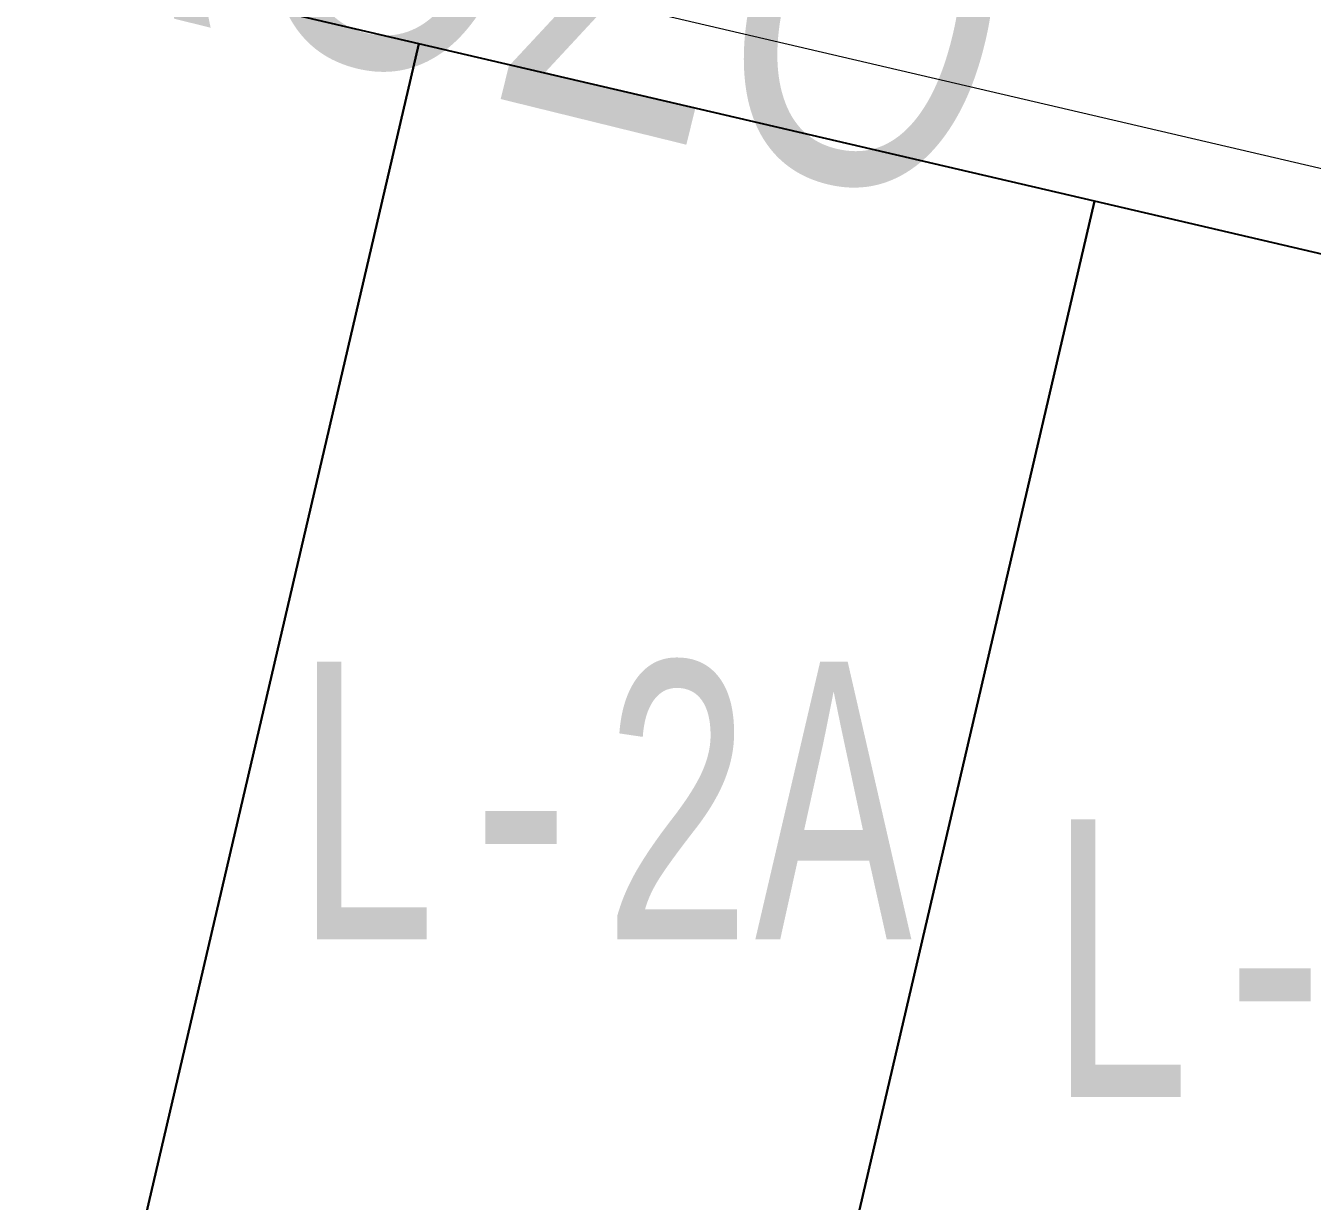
# Model space of a CAD drawing. Header units: millimetres. Extents: x 474016 to 477875, y 2288607 to 2292200.
# Drawn here: x 474186.6 to 474209.78, y 2289235.01 to 2289256.18 of the extents above; entities that cross this region are included whole.
import ezdxf
from ezdxf.enums import TextEntityAlignment as Align

# ---------------------------------------------------------------- set-up
doc = ezdxf.new("R2010")
doc.units = ezdxf.units.MM
doc.header["$LTSCALE"] = 50
for name, color, linetype, lineweight in [('BANQUETA', 251, 'Continuous', 5), ('LOTES', 6, 'Continuous', 15), ('vialidad', 5, 'Continuous', 13)]:
    doc.layers.add(name, color=color, linetype=linetype, lineweight=lineweight)
doc.layers.add('CVL_LOTIF', color=1, linetype='Continuous')
doc.layers.add('MZ Y LT', color=7, linetype='Continuous', lineweight=13, true_color=0x0d2bf2)
doc.styles.add('MONOTXT4', font='MONOTXT4.shx', dxfattribs={"width": 0.55})
doc.styles.get("Standard").update_dxf_attribs({"font": 'arial.ttf'})

msp = doc.modelspace()

# ---------------------------------------------------------------- linework, layer by layer
at = {"layer": 'BANQUETA'}
msp.add_lwpolyline([(474108.951, 2289222.72), (474230.689, 2289194.35, 0.414214), (474233.091, 2289195.844), (474244.212, 2289243.565, 0.414214), (474242.718, 2289245.966), (474120.98, 2289274.337)], format="xyb", dxfattribs=at)
at = {"layer": 'CVL_LOTIF'}
for points in [[(474193.682, 2289255.854), (474169.335, 2289261.528), (474163.661, 2289237.18), (474175.835, 2289234.343), (474188.008, 2289231.506)], [(474205.856, 2289253.017), (474193.682, 2289255.854), (474188.008, 2289231.506), (474200.182, 2289228.669)], [(474218.03, 2289250.18), (474205.856, 2289253.017), (474200.182, 2289228.669), (474212.356, 2289225.832)]]:
    msp.add_lwpolyline(points, close=True, dxfattribs=at)
at = {"layer": 'LOTES'}
for p, q in [((474188.008, 2289231.506), (474193.682, 2289255.854)), ((474200.182, 2289228.669), (474205.856, 2289253.017))]:
    msp.add_line(p, q, dxfattribs=at)

# ---------------------------------------------------------------- texts
at = {"layer": 'MZ Y LT', "lineweight": 13, "style": 'MONOTXT4', "width": 0.65}
for s, p in [('L-2A', (474196.932, 2289242.262)), ('L-2', (474209.106, 2289239.425))]:
    msp.add_text(s, height=5, dxfattribs=at).set_placement(p, align=Align.MIDDLE)
at = {"layer": 'vialidad', "color": 5, "width": 0.75}
msp.add_text('PALMA COROZO', height=6, rotation=346.1813, dxfattribs=at).set_placement((474179.57, 2289261.785), align=Align.MIDDLE)

doc.saveas('drawing.dxf')
